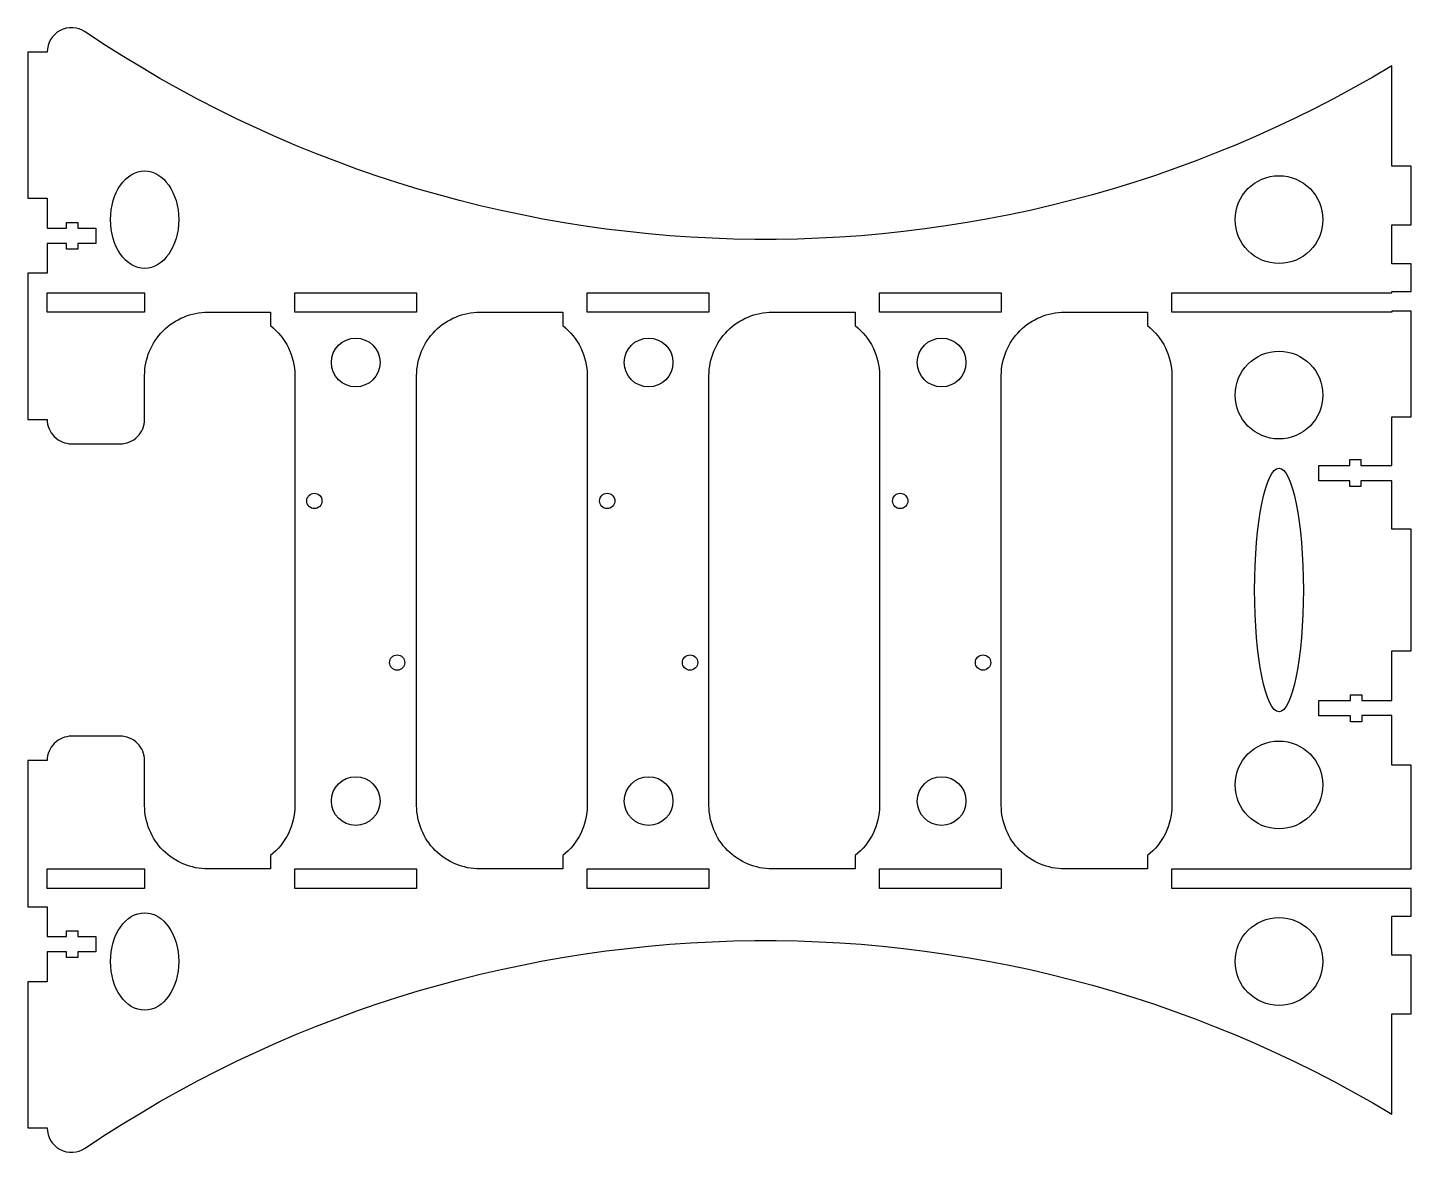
# Model space of a CAD drawing. Header units: millimetres. Extents: x -280 to 4, y -115 to 115.
import ezdxf

# ---------------------------------------------------------------- set-up
doc = ezdxf.new("R2010")
doc.units = ezdxf.units.MM

msp = doc.modelspace()

# ---------------------------------------------------------------- linework, layer by layer
for points in [[(4, 66.96), (0, 66.96), (0, 74.96), (4, 74.96), (4, 86.96), (0, 86.96), (0, 100.5), (0, 107.55, -0.291022), (-268.21, 114.54, 0.600533), (-276, 110.39), (-280, 110.39), (-280, 80.39), (-276, 80.39), (-276, 74.27), (-272, 74.27), (-272, 75.44), (-269.7, 75.44), (-269.7, 74.27), (-266, 74.27), (-266, 71.12), (-269.7, 71.12), (-269.7, 69.94), (-272, 69.94), (-272, 71.12), (-276, 71.12), (-276, 65), (-280, 65), (-280, 35), (-276, 35, 0.414214), (-271, 30), (-261, 30, 0.414214), (-256, 35), (-256, 44, -0.414214), (-243, 57), (-230.16, 57), (-230.16, 54.25, -0.230961), (-225.16, 44), (-225.16, -44.23, -0.230961), (-230.16, -54.48), (-230.16, -57.23), (-243, -57.23, -0.414214), (-256, -44.23), (-256, -35, 0.414214), (-261, -30), (-271, -30, 0.414214), (-276, -35), (-280, -35), (-280, -65), (-276, -65), (-276, -71.12), (-272, -71.12), (-272, -69.94), (-269.7, -69.94), (-269.7, -71.12), (-266, -71.12), (-266, -74.27), (-269.7, -74.27), (-269.7, -75.44), (-272, -75.44), (-272, -74.27), (-276, -74.27), (-276, -80.39), (-280, -80.39), (-280, -110.39), (-276, -110.39, 0.600533), (-268.21, -114.54, -0.291022), (0, -107.55), (0, -86.96), (4, -86.96), (4, -74.96), (0, -74.96), (0, -66.96), (4, -66.96), (4, -61.23), (-45.16, -61.23), (-45.16, -57.23), (4, -57.23), (4, -35.96), (0, -35.96), (0, -25.77), (-6.16, -25.77), (-6.16, -27.02), (-8.46, -27.02), (-8.46, -25.8), (-15, -25.8), (-15, -22.65), (-8.46, -22.65), (-8.46, -21.52), (-6.16, -21.52), (-6.16, -22.69), (0, -22.69), (0, -12.5), (4, -12.5), (4, 12.5), (0, 12.5), (0, 22.43), (-6.35, 22.43), (-6.35, 21.25), (-8.65, 21.25), (-8.65, 22.43), (-15, 22.43), (-15, 25.58), (-8.65, 25.58), (-8.65, 26.75), (-6.35, 26.75), (-6.35, 25.58), (0, 25.58), (0, 35.5), (4, 35.5), (4, 57.23), (0, 57.23), (0, 57), (-45.16, 57), (-45.16, 61), (0, 61), (0, 61.23), (4, 61.23)], [(-170.16, 54.25, -0.230961), (-165.16, 44), (-165.16, -44.23, -0.230961), (-170.16, -54.48), (-170.16, -57.23), (-187.16, -57.23, -0.414214), (-200.16, -44.23), (-200.16, 44, -0.414214), (-187.16, 57), (-170.16, 57)], [(-110.16, 54.25, -0.230961), (-105.16, 44), (-105.16, -44.23, -0.230961), (-110.16, -54.48), (-110.16, -57.23), (-127.16, -57.23, -0.414214), (-140.16, -44.23), (-140.16, 44, -0.414214), (-127.16, 57), (-110.16, 57)], [(-45.16, -44.23, -0.230961), (-50.16, -54.48), (-50.16, -57.23), (-67.16, -57.23, -0.414214), (-80.16, -44.23), (-80.16, 44, -0.414214), (-67.16, 57), (-50.16, 57), (-50.16, 54.25, -0.230961), (-45.16, 44)]]:
    msp.add_lwpolyline(points, format="xyb", close=True)
for points in [[(-276, 57), (-276, 61), (-256, 61), (-256, 57)], [(-225.16, 57), (-225.16, 61), (-200.16, 61), (-200.16, 57)], [(-165.16, 57), (-165.16, 61), (-140.16, 61), (-140.16, 57)], [(-105.16, 57), (-105.16, 61), (-80.16, 61), (-80.16, 57)], [(-276, -61.23), (-276, -57.23), (-256, -57.23), (-256, -61.23)], [(-225.16, -61.23), (-225.16, -57.23), (-200.16, -57.23), (-200.16, -61.23)], [(-165.16, -61.23), (-165.16, -57.23), (-140.16, -57.23), (-140.16, -61.23)], [(-105.16, -61.23), (-105.16, -57.23), (-80.16, -57.23), (-80.16, -61.23)]]:
    msp.add_lwpolyline(points, close=True)
for centre, radius in [((-23.16, 76), 9), ((-212.66, 46.69), 5), ((-152.55, 46.69), 5), ((-92.41, 46.69), 5), ((-23.16, 40), 9), ((-221.16, 18.27), 1.57), ((-161.05, 18.27), 1.57), ((-100.91, 18.27), 1.57), ((-204.16, -14.89), 1.57), ((-144.05, -14.89), 1.57), ((-83.91, -14.89), 1.57), ((-23.16, -40), 9), ((-212.66, -43.31), 5), ((-152.55, -43.31), 5), ((-92.41, -43.31), 5), ((-23.16, -76.23), 9)]:
    msp.add_circle(centre, radius)
for centre, major_axis, ratio in [((-256, 76), (0, -10), 0.7), ((-23.16, 0), (0, -25), 0.2), ((-256, -76.23), (0, -10), 0.7)]:
    msp.add_ellipse(centre, major_axis=major_axis, ratio=ratio)

doc.saveas('drawing.dxf')
